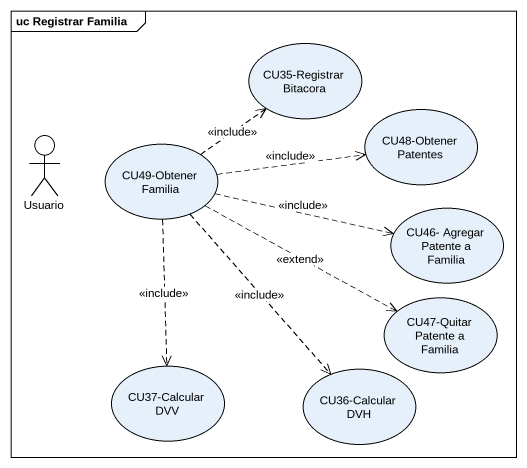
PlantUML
@startuml
mainframe uc Registrar Familia
usecase "CU35-Registrar Bitacora" as CU35_Registrar_Bitacora
usecase "CU48-Obtener Patentes" as CU48_Obtener_Patentes
actor Usuario
usecase "CU49-Obtener Familia" as CU49_Obtener_Familia
usecase "CU46- Agregar Patente a Familia" as CU46_Agregar_Patente_a
usecase "CU47-Quitar Patente a Familia" as CU47_Quitar_Patente_a
usecase "CU37-Calcular DVV" as CU37_Calcular_DVV
usecase "CU36-Calcular DVH" as CU36_Calcular_DVH
CU49_Obtener_Familia .up.> CU35_Registrar_Bitacora : <<include>>
CU49_Obtener_Familia .right.> CU48_Obtener_Patentes : <<include>>
CU49_Obtener_Familia .right.> CU46_Agregar_Patente_a : <<include>>
CU49_Obtener_Familia .right.> CU47_Quitar_Patente_a : <<extend>>
CU49_Obtener_Familia ..> CU37_Calcular_DVV : <<include>>
CU49_Obtener_Familia ..> CU36_Calcular_DVH : <<include>>
@enduml
